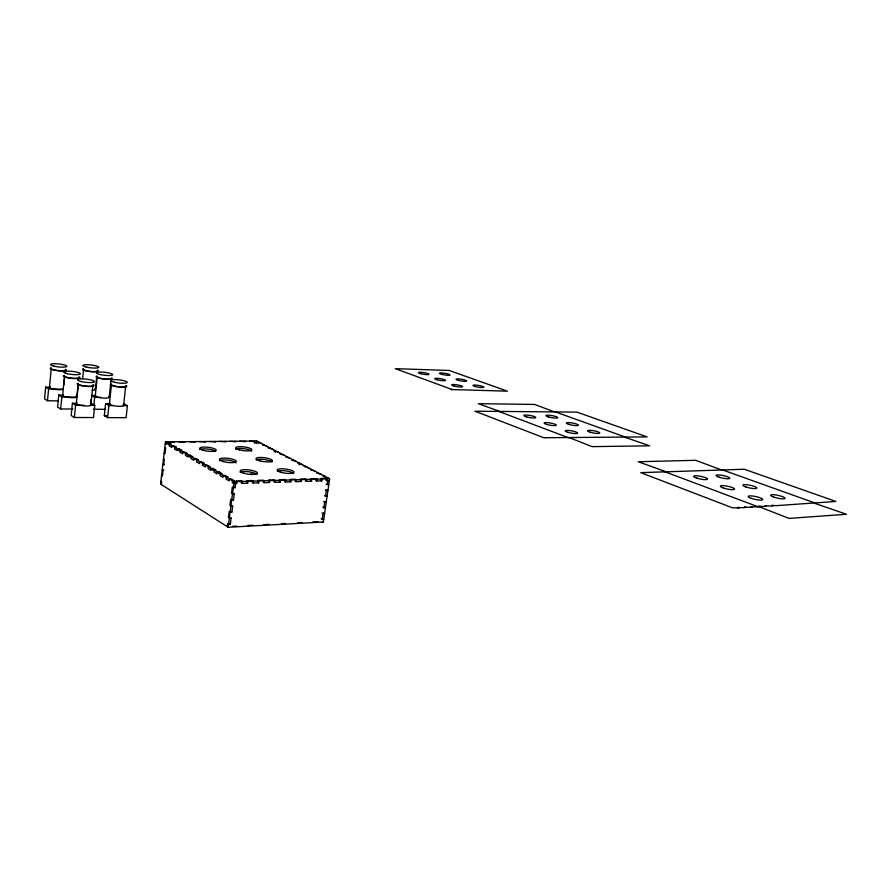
<?xml version="1.0" encoding="UTF-8"?>
<svg xmlns="http://www.w3.org/2000/svg" width="891" height="891" viewBox="0 0 891 891"><rect width="100%" height="100%" fill="white"/><g stroke="black" fill="none" stroke-linecap="round" stroke-linejoin="round"><path stroke-width="1.34" d="M49.651 387.195L45.675 387.117L44.55 398.923L47.49 400.75L58.127 400.883M47.49 400.75L48.615 388.899L45.675 387.117M49.462 387.496L51.277 368.529M62.804 395.081L58.773 395.025L57.603 407.053L60.655 408.958L72.784 409.047M60.655 408.958L61.835 396.874L58.773 395.025M62.626 395.404L64.52 376.08M63.896 384.812L64.553 378.062M65.088 372.65L65.355 369.954M76.503 403.3L72.405 403.255L71.18 415.507L74.365 417.489L93.488 417.567L94.758 405.372L91.495 403.467M74.365 417.489L75.601 405.182L72.405 403.255M76.904 396.762L78.152 384.389M76.336 403.634L78.319 383.932M82.629 378.764L83.576 369.431M90.559 404.714L91.105 399.458M90.837 405.149L92.876 385.369A7.328 1.414 6.1 0 1 86.472 386.159A7.328 1.414 6.1 0 1 78.475 384.221M93.856 405.26L94.669 397.341L91.506 395.515L95.415 395.571M95.382 389.567L96.774 376.147M97.052 373.496L97.319 370.834M95.281 395.882L97.253 376.748M124.049 403.823L127.402 405.706L126.099 417.69L107.599 417.623L104.314 415.674L105.584 403.623L109.537 403.656M109.214 397.375L111.219 378.408M107.599 417.623L108.88 405.516L105.584 403.623M109.426 403.846L111.475 384.478A7.161 1.381 6.4 0 0 118.202 386.672A7.161 1.381 6.4 0 0 125.687 386.171L123.593 405.483M165.459 441.858L160.569 484.025L228.196 527.272L323.355 522.037L329.625 478.768L256.853 441.067L165.459 441.858L234.066 481.686L329.625 478.768M161.382 484.548L161.716 481.753L160.892 481.229M168.265 444.397L168.466 442.604L166.773 442.615L166.572 444.42L165.258 443.651M178.946 450.623L179.169 448.797L177.454 448.819L177.242 450.646L174.547 449.075L174.759 447.249L176.463 447.237L173.778 445.678L172.086 445.7L171.863 447.505L169.212 445.957L169.424 444.152L171.117 444.141L168.466 442.604M189.939 457.005L190.162 455.167L188.435 455.19L188.213 457.038L185.439 455.424L185.662 453.586L187.377 453.552L184.626 451.96L182.911 451.982L182.688 453.82L179.96 452.227L180.171 450.4L181.887 450.378L179.169 448.797M212.86 470.348L213.094 468.454L211.345 468.499L211.111 470.392L208.171 468.677L208.405 466.795L210.153 466.75L207.235 465.057L205.498 465.102L205.264 466.984L202.368 465.291L202.602 463.42L204.34 463.387L201.466 461.716L199.729 461.75L199.495 463.621L196.644 461.961L196.878 460.09L198.604 460.057L195.775 458.42L194.038 458.453L193.815 460.302L191.008 458.665L191.231 456.816L192.957 456.782L190.162 455.167M218.796 473.8L219.041 471.896L217.281 471.94L217.048 473.845L214.063 472.119L214.308 470.214L216.056 470.17L213.094 468.454M227.227 526.648L227.606 523.63L230.346 524.153L231.125 518.116L230.156 517.504M228.196 527.272L234.066 481.686M234.032 482.666L234.277 480.728L231.192 478.935L229.421 478.99L229.165 480.917L226.102 479.135L226.347 477.208L228.118 477.153L225.067 475.393L223.307 475.438L223.062 477.353L220.044 475.594L220.277 473.678L222.037 473.633L219.041 471.896M231.125 518.116L228.386 517.593L229.165 511.545L231.905 512.069L232.696 506.01L231.716 505.409M232.696 506.01L229.945 505.487L230.724 499.405L233.475 499.929L234.266 493.837L233.275 493.258M234.266 493.837L231.504 493.324L232.284 487.221L235.046 487.745L235.592 483.568L234.6 483M234.277 480.728L232.506 480.784L232.261 482.722L233.81 483.624L236.605 483.535L236.861 481.597L235.87 481.029L241.428 480.862L242.419 481.43L242.174 483.368L247.698 483.189L247.954 481.263L246.952 480.695L252.454 480.527L253.456 481.095L253.2 483.011L258.657 482.844L258.913 480.928L257.911 480.36L263.346 480.193L264.349 480.761L264.092 482.677L269.494 482.499L269.75 480.594L268.737 480.037L274.105 479.87L275.119 480.427L274.862 482.332L280.197 482.165L280.453 480.271L279.44 479.714L284.741 479.547L285.766 480.104L285.499 481.998L290.778 481.831L291.034 479.948L290.02 479.391L295.255 479.235L296.28 479.781L296.024 481.663L301.236 481.496L301.492 479.625L300.467 479.08L305.646 478.924L306.671 479.469L306.415 481.34L311.56 481.173L311.828 479.313L310.792 478.768L315.915 478.612L316.951 479.158L316.684 481.017L321.774 480.85L322.041 479.002L321.005 478.456L326.073 478.311L327.108 478.846L326.841 480.695L329.358 480.617M254.202 442.805L254.436 441.09L255.316 441.546L255.093 443.272M256.485 443.529L256.853 441.067M258.022 443.506L258.256 441.791L256.719 441.813L261.063 443.25M275.185 452.428L275.419 450.69L273.86 450.712L278.348 452.205M299.153 464.902L299.398 463.108L297.828 463.142L302.483 464.712M322.742 518.595L323.778 519.175L322.186 519.253L323.01 513.517L321.985 512.938M324.402 507.113L325.438 507.681L323.845 507.759L324.68 501.989L323.645 501.433M326.073 495.596L327.108 496.153L325.516 496.22L326.351 490.429L325.315 489.872M327.743 484.025L328.79 484.581L327.186 484.626L327.765 480.661L326.719 480.126M232.64 526.347L236.716 526.124M247.553 525.534L252.977 525.233M263.825 524.643L269.249 524.354M281.478 523.685L285.565 523.462M297.817 522.794L301.904 522.572M312.797 521.97L318.243 521.68M323.01 513.517L324.602 513.439L323.578 512.86M324.68 501.989L326.273 501.923L325.237 501.366M326.351 490.429L327.944 490.373L326.908 489.816M327.988 477.921L326.384 477.966L323.121 476.273L324.725 476.228M321.484 474.547L316.673 472.921L318.254 472.876M311.883 469.579L310.302 469.613L315.058 471.228M305.602 466.316L304.02 466.361L308.731 467.942M163.877 469.991L162.184 470.036L163.02 470.548L162.362 476.15L161.538 475.638M296.324 461.516L291.713 459.968L293.284 459.945M164.534 464.389L162.841 464.423L163.666 464.924L164.323 459.299L163.499 458.798M290.254 458.375L285.688 456.838L287.247 456.816M284.262 455.268L279.729 453.753L281.289 453.731M272.512 449.175L268.068 447.705L269.617 447.683M266.754 446.202L262.355 444.732L263.903 444.72M255.316 441.546L249.569 441.134M104.314 415.674L106.942 415.685M93.444 409.225L105.183 409.314M75.601 405.182L83.832 405.26M90.715 405.338L94.758 405.372M108.88 405.516L112.845 405.561M123.493 405.661L127.402 405.706M61.835 396.874L76.737 397.085M94.669 397.341L101.218 397.431M48.615 388.899L63.328 389.167M721.465 469.535L815.61 503.237M720.485 469.568L695.659 460.302L638.223 461.75L664.987 471.372M814.641 503.292L846.45 514.274L789.047 518.406L759.143 506.712M554.503 411.597L626.395 437.436M553.545 411.586L534.6 404.436L478.267 403.679L498.927 411.096M625.415 437.448L649.673 445.812L592.047 446.636L570.017 437.904M663.929 471.406L758.085 506.779M497.891 411.085L568.959 437.915M325.805 480.149L326.841 480.695M320.738 480.305L321.774 480.85M244.68 441.179L245.571 441.635L239.768 441.212M326.151 484.08L327.186 484.626M315.648 480.472L316.684 481.017M310.536 480.628L311.56 481.173M234.834 441.257L235.714 441.724L229.867 441.301M305.379 480.784L306.415 481.34M300.2 480.951L301.236 481.496M224.877 441.346L225.746 441.813L219.854 441.39M324.48 495.663L325.516 496.22M294.999 481.107L296.024 481.663M289.753 481.274L290.778 481.831M214.809 441.435L215.678 441.903L209.73 441.479M284.485 481.441L285.499 481.998M279.184 481.608L280.197 482.165M204.629 441.524L205.487 441.992L199.506 441.557M322.809 507.191L323.845 507.759M273.849 481.775L274.862 482.332M268.481 481.942L269.494 482.499M194.349 441.602L195.196 442.081L189.159 441.646M251.084 473.288L251.964 473.778M263.09 482.109L264.092 482.677M257.655 482.276L258.657 482.844M321.15 518.673L322.186 519.253M183.947 441.691L184.793 442.181L178.701 441.747M322.33 521.458L323.355 522.037M252.198 482.443L253.2 483.011M246.707 482.621L247.698 483.189M173.433 441.791L174.268 442.27L168.121 441.836M241.183 482.788L242.174 483.368M235.614 482.967L236.605 483.535M234.066 487.165L235.046 487.745M164.802 447.516L165.637 448.006L164.98 453.653L164.156 453.163M232.495 499.339L233.475 499.929M230.936 511.467L231.905 512.069M229.377 523.54L230.346 524.153M93.032 384.645A8.498 1.648 6.1 0 1 86.037 386.36A8.498 1.648 6.1 0 1 77.773 383.219M90.459 404.503A7.295 1.515 5.9 0 1 83.119 405.795A7.295 1.515 5.9 0 1 77.105 402.999M79.032 376.815A8.353 1.57 6.1 0 1 72.461 378.452A8.353 1.57 6.1 0 1 63.729 375.523M78.72 377.773A7.195 1.359 6.1 0 1 70.701 378.051A7.195 1.359 6.1 0 1 64.553 375.946M76.147 396.072A7.173 1.448 5.9 0 1 69.732 397.542A7.173 1.448 5.9 0 1 63.417 394.802M65.578 369.297A8.208 1.504 6 0 1 58.16 370.745A8.208 1.504 6 0 1 51.199 367.783M65.221 370.199A7.072 1.303 6 0 1 57.291 370.433A7.072 1.303 6 0 1 51.31 368.395M63.439 388.688A7.05 1.392 5.8 0 1 55.253 389.434A7.05 1.392 5.8 0 1 50.275 386.928M97.464 370.188A8.03 1.47 6.3 0 1 90.481 371.625A8.03 1.47 6.3 0 1 83.409 368.696M97.23 371.079A6.916 1.27 6.3 0 1 89.601 371.313A6.916 1.27 6.3 0 1 83.587 369.308M94.936 388.933A6.894 1.348 6.1 0 1 92.263 390.303M111.921 377.918A8.164 1.537 6.4 0 1 104.035 379.109A8.164 1.537 6.4 0 1 96.685 376.202M111.23 378.285A7.039 1.325 6.4 0 1 103.423 378.82A7.039 1.325 6.4 0 1 97.498 376.503M108.624 396.651A7.017 1.414 6.2 0 1 102.342 397.987A7.017 1.414 6.2 0 1 95.794 395.359M126.088 385.48A8.309 1.604 6.4 0 1 118.826 386.972A8.309 1.604 6.4 0 1 110.874 383.921M123.158 404.848A7.139 1.47 6.2 0 1 116.209 406.118A7.139 1.47 6.2 0 1 110.094 403.367M277.391 471.25A8.509 2.094 7.6 0 1 286.056 470.96A8.509 2.094 7.6 0 1 293.618 473.644M256.252 459.834A8.32 1.994 7.4 0 1 264.404 459.544A8.32 1.994 7.4 0 1 271.944 461.961M235.647 449.264A8.142 1.893 7.2 0 1 243.722 448.663A8.142 1.893 7.2 0 1 251.596 451.236M199.851 449.565A8.331 1.96 6.8 0 1 207.726 449.064A8.331 1.96 6.8 0 1 215.633 451.325M219.531 460.692A8.52 2.06 7 0 1 228.296 460.213A8.52 2.06 7 0 1 236.015 462.908M240.191 472.364A8.71 2.172 7.2 0 1 248.634 471.762A8.71 2.172 7.2 0 1 256.898 474.402M738.828 507.959L732.313 507.759L640.752 472.642L744.297 469.245L835.869 501.444L776.217 505.654L771.617 505.364L772.954 505.854L769.679 506.066L765.046 505.765L766.383 506.266L763.075 506.467L758.419 506.166L759.756 506.667L755.802 506.912L751.102 506.611L752.438 507.124L749.064 507.324L744.33 507.024L745.667 507.536L742.259 507.747L737.492 507.447L738.828 507.959M545.47 437.715L543.766 437.737L474.981 411.208L576.889 412.11L647.1 436.902L545.47 437.715M452.149 389.545L451.147 389.523L507.402 391.182L449.287 370.478L395.348 368.662L452.149 389.545M723.615 488.09A7.284 1.426 11.8 0 0 734.585 489.126A7.284 1.426 11.8 0 0 724.171 485.684A7.284 1.426 11.8 0 0 723.615 488.09M696.706 478.099A7.095 1.381 11.5 0 0 707.521 479.135A7.095 1.381 11.5 0 0 697.486 475.827A7.095 1.381 11.5 0 0 696.706 478.099M719.237 477.242A7.005 1.325 11.6 0 0 729.818 478.267A7.005 1.325 11.6 0 0 719.805 475.014A7.005 1.325 11.6 0 0 719.237 477.242M745.745 486.909A7.184 1.381 11.9 0 0 756.849 488.168A7.184 1.381 11.9 0 0 746.959 484.737A7.184 1.381 11.9 0 0 745.745 486.909M773.767 497.122A7.373 1.426 12.2 0 0 785.049 498.381A7.373 1.426 12.2 0 0 774.758 494.806A7.373 1.426 12.2 0 0 773.767 497.122M751.236 498.359A7.473 1.481 12.1 0 0 762.752 499.628A7.473 1.481 12.1 0 0 752.438 495.997A7.473 1.481 12.1 0 0 751.236 498.359M567.779 432.302A6.348 1.158 10.3 0 0 577.602 433.16A6.348 1.158 10.3 0 0 568.759 430.453A6.348 1.158 10.3 0 0 567.779 432.302M590.187 432.202A6.259 1.114 10.4 0 0 599.799 433.048A6.259 1.114 10.4 0 0 590.967 430.375A6.259 1.114 10.4 0 0 590.187 432.202M568.904 424.417A6.137 1.08 10.2 0 0 578.415 425.274A6.137 1.08 10.2 0 0 569.85 422.679A6.137 1.08 10.2 0 0 568.904 424.417M548.722 416.999A6.025 1.047 10 0 0 557.799 417.69A6.025 1.047 10 0 0 549.079 415.217A6.025 1.047 10 0 0 548.722 416.999M526.514 416.877A6.103 1.08 9.9 0 0 535.792 417.578A6.103 1.08 9.9 0 0 527.038 415.072A6.103 1.08 9.9 0 0 526.514 416.877M546.963 424.506A6.226 1.114 10.1 0 0 556.329 425.196A6.226 1.114 10.1 0 0 547.33 422.612A6.226 1.114 10.1 0 0 546.963 424.506M454.198 386.093A5.602 0.913 9.3 0 0 462.652 386.683A5.602 0.913 9.3 0 0 454.533 384.544A5.602 0.913 9.3 0 0 454.198 386.093M437.18 379.8A5.513 0.891 9.1 0 0 445.556 380.401A5.513 0.891 9.1 0 0 437.626 378.319A5.513 0.891 9.1 0 0 437.18 379.8M420.697 373.719A5.424 0.858 9 0 0 429.005 374.331A5.424 0.858 9 0 0 421.254 372.304A5.424 0.858 9 0 0 420.697 373.719M441.869 374.376A5.357 0.835 9.2 0 0 450 374.977A5.357 0.835 9.2 0 0 442.27 372.973A5.357 0.835 9.2 0 0 441.869 374.376M458.475 380.39A5.435 0.869 9.3 0 0 466.672 380.98A5.435 0.869 9.3 0 0 458.765 378.931A5.435 0.869 9.3 0 0 458.475 380.39M475.282 386.527A5.535 0.891 9.4 0 0 483.858 387.251A5.535 0.891 9.4 0 0 476.128 385.101A5.535 0.891 9.4 0 0 475.282 386.527M81.259 381.571A8.509 1.626 6.2 0 0 94.435 381.704A8.509 1.626 6.2 0 0 82.295 378.864A8.509 1.626 6.2 0 0 81.259 381.571M67.337 373.719A8.364 1.548 6.1 0 0 80.346 373.908A8.364 1.548 6.1 0 0 68.496 371.146A8.364 1.548 6.1 0 0 67.337 373.719M53.983 366.19A8.219 1.492 6.1 0 0 66.814 366.424A8.219 1.492 6.1 0 0 55.242 363.74A8.219 1.492 6.1 0 0 53.983 366.19M86.382 367.125A8.041 1.448 6.4 0 0 98.801 367.359A8.041 1.448 6.4 0 0 87.307 364.709A8.041 1.448 6.4 0 0 86.382 367.125M100.171 374.565A8.175 1.515 6.4 0 0 112.745 374.743A8.175 1.515 6.4 0 0 100.984 372.026A8.175 1.515 6.4 0 0 100.171 374.565M114.527 382.295A8.32 1.582 6.5 0 0 127.246 382.428A8.32 1.582 6.5 0 0 115.206 379.622A8.32 1.582 6.5 0 0 114.527 382.295M280.431 472.141A8.509 2.083 7.6 0 0 293.93 472.442A8.509 2.083 7.6 0 0 282.336 468.777A8.509 2.083 7.6 0 0 280.431 472.141M259.771 460.825A8.32 1.982 7.4 0 0 272.446 460.781A8.32 1.982 7.4 0 0 260.384 457.451A8.32 1.982 7.4 0 0 259.771 460.825M239.389 449.844A8.142 1.882 7.2 0 0 251.897 449.866A8.142 1.882 7.2 0 0 240.202 446.658A8.142 1.882 7.2 0 0 239.389 449.844M203.237 450.323A8.331 1.949 6.8 0 0 216.223 450.345A8.331 1.949 6.8 0 0 204.451 447.07A8.331 1.949 6.8 0 0 203.237 450.323M223.14 461.538A8.52 2.049 7 0 0 236.304 461.493A8.52 2.049 7 0 0 224.164 458.085A8.52 2.049 7 0 0 223.14 461.538M244.034 473.321A8.71 2.161 7.2 0 0 257.399 473.199A8.71 2.161 7.2 0 0 244.847 469.657A8.71 2.161 7.2 0 0 244.034 473.321"/></g></svg>
